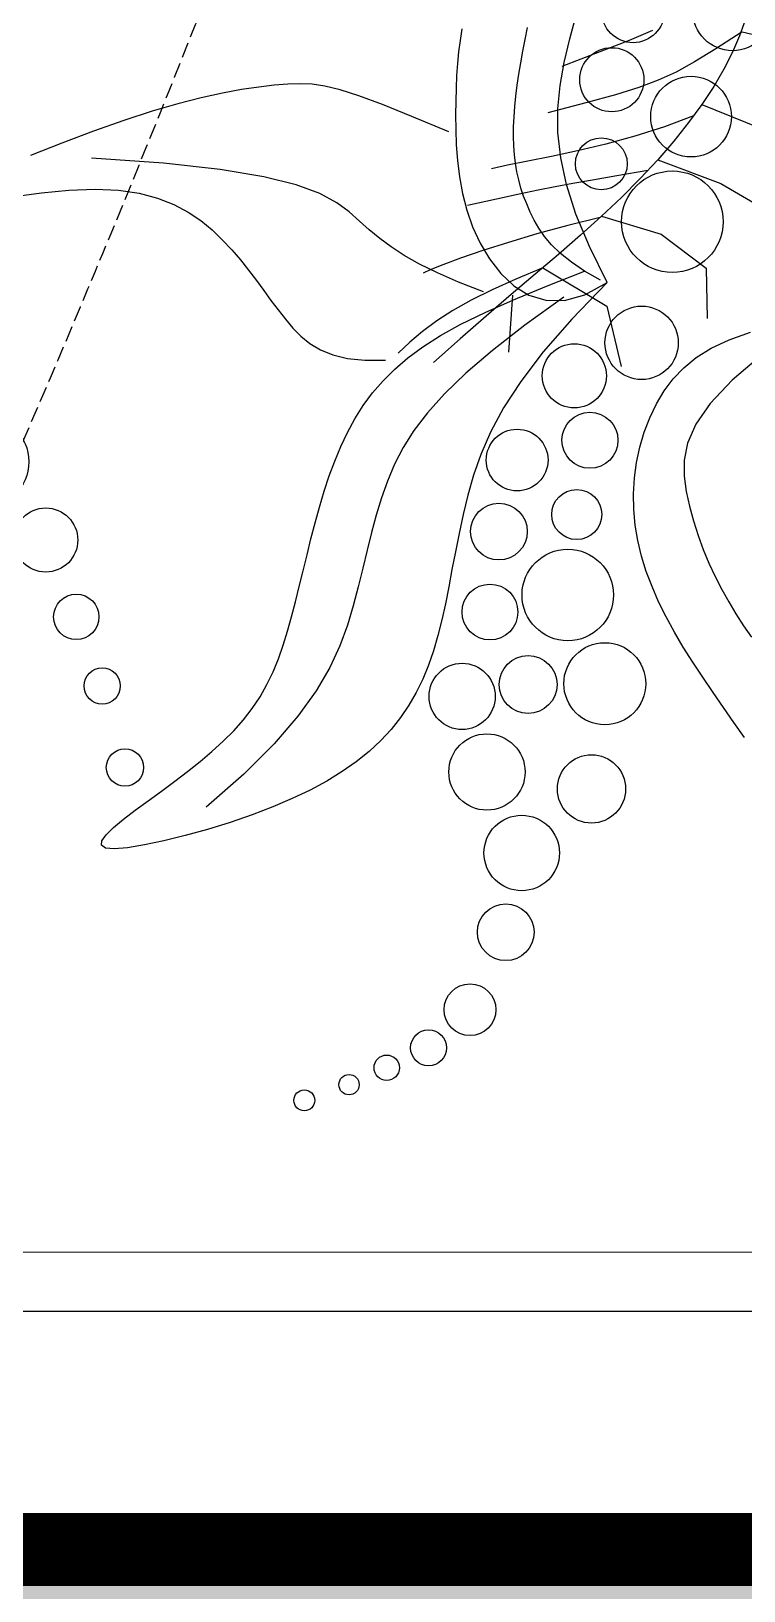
# Model space of a CAD drawing. Header units: millimetres. Extents: x -1030105 to 906887, y -616134 to 1220667.
# Drawn here: x -86821 to -86251, y 504372 to 505617 of the extents above; entities that cross this region are included whole.
import ezdxf
from ezdxf.enums import TextEntityAlignment as Align

# ---------------------------------------------------------------- set-up
doc = ezdxf.new("R2010")
doc.units = ezdxf.units.MM
doc.header["$MEASUREMENT"] = 0
for name, pattern in [('CENTER', [2, 1.25, -0.25, 0.25, -0.25]), ('DASH', [0.35, 0.25, -0.1]), ('DASHED', [0.75, 0.5, -0.25])]:
    doc.linetypes.add(name, pattern=pattern)
doc.layers.add('A-Furniture', color=143, linetype='Continuous')
doc.layers.add('A-Tree', color=98, linetype='Continuous')
doc.layers.add('A-Wall', color=6, linetype='Continuous', lineweight=9)
doc.styles.add('Arial_Bold', font='arialbd.ttf')

# ---------------------------------------------------------------- blocks, each defined once
blk = doc.blocks.new('FUR')
at = {"layer": 'A-Furniture', "color": 8, "linetype": 'DASH', "lineweight": 9, "ltscale": 1000, "const_width": 50}
blk.add_lwpolyline([(-33574.1, 38198), (0, 38211.9), (0, 0), (-7049.1, 0, -0.301139), (-23981.7, -18888.1), (-49064.4, -18888.1, -0.06125), (-52473.9, -15923.1), (-52473.9, -15923.1, -0.127608), (-56769, -7888.2), (-57047.1, -6235.4, -0.192422), (-53256, 9916.9), (-55726.5, 11649.1, -0.09221), (-52805.8, 17542.9, -0.095793), (-54512, 23938, -0.107717), (-53958, 28268.7, -0.228584), (-47025.8, 33492.2, 0.204549), (-42688.6, 36230.6, 0.131171), (-42047.5, 38025.4, -0.30354), (-39524.7, 41042.6, -0.327343)], format="xyb", close=True, dxfattribs=at)
at = {"layer": 'A-Furniture', "color": 8, "linetype": 'DASH', "ltscale": 50}
blk.add_open_spline([(-42688, -19137), (-41285.1, -16590.7), (-40890, -13356), (-44692.5, -11594.7), (-47704.7, -12434), (-50055.2, -13846.7), (-51582.6, -14985.6), (-52347.2, -15312), (-52578.2, -15392.8)], degree=3, knots=[0, 0, 0, 0, 6281.430987, 9216.361979, 12501.805308, 15762.232572, 17490.630724, 18208.392501, 18208.392501, 18208.392501, 18208.392501], dxfattribs=at)
blk = doc.blocks.new('CAY8')
at = {"color": 0, "linetype": 'ByBlock'}
for p, q in [((-264.54, -62.65), (-237.25, -37.75)), ((-268.71, -57.98), (-263.7, -64.84)), ((-264.54, -62.65), (-265.19, -78.6)), ((-263.7, -64.84), (-258.92, -72.51)), ((-258.92, -72.51), (-254.38, -81.03)), ((-265.19, -78.6), (-265.94, -91.29)), ((-254.38, -81.03), (-250.07, -90.37)), ((-246.03, -100.5), (-219.43, -83.31)), ((-265.94, -91.29), (-267.04, -101.92)), ((-250.07, -90.37), (-246.03, -100.5)), ((-291.21, -99.71), (-293.87, -112.23)), ((-267.04, -101.92), (-268.77, -111.73)), ((-246.03, -100.5), (-242.28, -111.35)), ((-207.41, -115.66), (-186.46, -105.83)), ((-243.67, -107.32), (-247.54, -122.68)), ((-293.87, -112.23), (-297.59, -127.93)), ((-268.77, -111.73), (-271.38, -121.94)), ((-242.28, -111.35), (-238.83, -122.88)), ((-235.71, -135.05), (-207.41, -115.66)), ((-271.38, -121.94), (-275.16, -133.79)), ((-247.54, -122.68), (-252.21, -137.74)), ((-238.83, -122.88), (-235.71, -135.05)), ((-311.81, -136.68), (-319.86, -127.05)), ((-297.59, -127.93), (-302.53, -148.07)), ((-303.58, -145.78), (-311.81, -136.68)), ((-275.16, -133.79), (-280.35, -148.49)), ((-252.21, -137.74), (-257.39, -152.24)), ((-235.71, -135.05), (-232.94, -147.8)), ((-295.1, -154.2), (-303.58, -145.78)), ((-234.12, -142.37), (-240.93, -156.82)), ((-203.62, -155.2), (-176.32, -146.33)), ((-176.32, -146.33), (-155.08, -160.58)), ((-139.84, -157.59), (-136.82, -146.42)), ((-324.52, -155.54), (-328.79, -151.02)), ((-280.35, -148.49), (-287.24, -167.27)), ((-232.94, -147.8), (-230.53, -161.1)), ((-124.05, -147.43), (-122.05, -168.01)), ((-286.07, -161.88), (-295.1, -154.2)), ((-257.39, -152.24), (-262.76, -165.9)), ((-228.49, -174.89), (-203.62, -155.2)), ((-320.27, -159.91), (-324.52, -155.54)), ((-316.04, -164.13), (-320.27, -159.91)), ((-240.93, -156.82), (-246.25, -168.19)), ((-141.51, -167.56), (-139.84, -157.59)), ((-311.84, -168.19), (-316.04, -164.13)), ((-276.1, -168.81), (-286.07, -161.88)), ((-230.53, -161.1), (-228.49, -174.89)), ((-307.68, -172.08), (-311.84, -168.19)), ((-264.82, -174.98), (-276.1, -168.81)), ((-262.76, -165.9), (-268.04, -178.49)), ((-246.25, -168.19), (-250.54, -177.48)), ((-141.96, -176.54), (-141.51, -167.56)), ((-122.05, -168.01), (-118.71, -184.01)), ((-303.55, -175.78), (-307.68, -172.08)), ((-299.46, -179.29), (-303.55, -175.78)), ((-251.87, -180.39), (-264.82, -174.98)), ((-250.54, -177.48), (-254.24, -185.69)), ((-228.36, -175.91), (-234.48, -191.7)), ((-228.49, -174.89), (-226.72, -189.2)), ((-141.32, -184.72), (-141.96, -176.54)), ((-347.33, -178.79), (-343.05, -182.89)), ((-295.4, -182.59), (-299.46, -179.29)), ((-268.04, -178.49), (-272.92, -189.72)), ((-236.87, -185), (-251.87, -180.39)), ((-343.05, -182.89), (-338.67, -186.86)), ((-291.38, -185.66), (-295.4, -182.59)), ((-287.39, -188.5), (-291.38, -185.66)), ((-254.24, -185.69), (-257.78, -193.83)), ((-219.44, -188.82), (-236.87, -185)), ((-139.72, -192.33), (-141.32, -184.72)), ((-118.71, -184.01), (-114.23, -196.11)), ((-338.67, -186.86), (-334.12, -190.74)), ((-334.12, -190.74), (-329.35, -194.59)), ((-283.44, -191.09), (-287.39, -188.5)), ((-272.92, -189.72), (-277.1, -199.34)), ((-226.72, -189.2), (-225.14, -204.06)), ((-199.22, -191.82), (-219.44, -188.82)), ((-329.35, -194.59), (-324.32, -198.45)), ((-279.52, -193.41), (-283.44, -191.09)), ((-275.61, -195.49), (-279.52, -193.41)), ((-271.69, -197.34), (-275.61, -195.49)), ((-257.78, -193.83), (-261.61, -202.9)), ((-234.48, -191.7), (-239.93, -207.02)), ((-202.14, -193.89), (-210.53, -197.95)), ((-200.5, -204.77), (-199.22, -191.82)), ((-199.22, -191.82), (-194.2, -217.26)), ((-137.29, -199.55), (-139.72, -192.33)), ((-324.32, -198.45), (-318.97, -202.38)), ((-277.1, -199.34), (-280.29, -207.09)), ((-267.73, -198.96), (-271.69, -197.34)), ((-263.71, -200.38), (-267.73, -198.96)), ((-224.12, -214.49), (-189.42, -198.92)), ((-210.53, -197.95), (-218.08, -200.92)), ((-215.39, -218.27), (-210.53, -197.95)), ((-189.42, -198.92), (-159.99, -210.5)), ((-134.14, -206.56), (-137.29, -199.55)), ((-114.23, -196.11), (-108.81, -205.01)), ((-318.97, -202.38), (-313.25, -206.43)), ((-261.61, -202.9), (-266.18, -213.89)), ((-259.6, -201.6), (-263.71, -200.38)), ((-255.38, -202.65), (-259.6, -201.6)), ((-251.03, -203.54), (-255.38, -202.65)), ((-246.51, -204.25), (-251.03, -203.54)), ((-241.73, -204.68), (-246.51, -204.25)), ((-231.01, -204.16), (-236.6, -204.69)), ((-224.87, -202.94), (-231.01, -204.16)), ((-225.14, -204.06), (-223.62, -219.5)), ((-218.08, -200.92), (-224.87, -202.94)), ((-313.25, -206.43), (-307.12, -210.62)), ((-239.93, -207.02), (-244.69, -221.44)), ((-236.6, -204.69), (-241.73, -204.68)), ((-204.11, -214.98), (-200.5, -204.77)), ((-130.34, -213.35), (-134.14, -206.56)), ((-108.81, -205.01), (-102.66, -211.43)), ((-307.12, -210.62), (-300.56, -214.84)), ((-102.66, -211.43), (-95.98, -216.04)), ((-308.13, -214.23), (-325.34, -225.1)), ((-300.56, -214.84), (-293.6, -218.96)), ((-266.18, -213.89), (-271.93, -227.82)), ((-224.12, -214.49), (-227.24, -229.03)), ((-209.63, -222.71), (-204.11, -214.98)), ((-205.62, -214.23), (-205.26, -238.68)), ((-194.2, -217.26), (-188.78, -238.71)), ((-125.95, -219.86), (-130.34, -213.35)), ((-95.98, -216.04), (-88.97, -219.56)), ((-293.6, -218.96), (-286.22, -222.86)), ((-244.69, -221.44), (-248.7, -234.57)), ((-223.62, -219.5), (-222.08, -235.55)), ((-219.26, -236.02), (-215.39, -218.27)), ((-121, -226.06), (-125.95, -219.86)), ((-88.97, -219.56), (-81.8, -222.57)), ((-325.34, -225.1), (-338.91, -233.97)), ((-286.22, -222.86), (-278.42, -226.38)), ((-278.42, -226.38), (-270.22, -229.41)), ((-216.7, -228.23), (-209.63, -222.71)), ((-115.55, -231.9), (-121, -226.06)), ((-81.8, -222.57), (-74.54, -225.19)), ((-74.54, -225.19), (-67.21, -227.45)), ((-270.22, -229.41), (-261.62, -231.81)), ((-227.24, -229.03), (-229.61, -242.08)), ((-224.92, -231.8), (-216.7, -228.23)), ((-67.21, -227.45), (-59.84, -229.37)), ((-59.84, -229.37), (-52.45, -230.96)), ((-52.45, -230.96), (-45.08, -232.24)), ((-338.91, -233.97), (-349.38, -241.24)), ((-261.62, -231.81), (-252.61, -233.43)), ((-252.61, -233.43), (-243.26, -234.14)), ((-248.7, -234.57), (-251.92, -246)), ((-243.26, -234.14), (-233.9, -233.68)), ((-233.9, -233.68), (-224.92, -231.8)), ((-221.46, -235), (-198.9, -253.35)), ((-109.66, -237.33), (-115.55, -231.9)), ((-45.08, -232.24), (-37.76, -233.24)), ((-37.76, -233.24), (-30.51, -233.97)), ((-30.51, -233.97), (-23.34, -234.45)), ((-23.34, -234.45), (-16.25, -234.71)), ((-16.25, -234.71), (-9.19, -234.78)), ((-222.2, -251.51), (-219.26, -236.02)), ((-222.08, -235.55), (-220.39, -252.23)), ((-205.26, -238.68), (-204.18, -259.53)), ((-188.78, -238.71), (-183.01, -256.67)), ((-103.36, -242.3), (-109.66, -237.33)), ((-349.38, -241.24), (-357.32, -247.31)), ((-229.61, -242.08), (-231.29, -253.82)), ((-96.71, -246.77), (-103.36, -242.3)), ((-357.32, -247.31), (-363.28, -252.57)), ((-251.92, -246), (-254.33, -255.32)), ((-231.25, -246.24), (-242.55, -253.85)), ((-89.75, -250.7), (-96.71, -246.77)), ((-363.28, -252.57), (-367.82, -257.44)), ((-224.26, -265.05), (-222.2, -251.51)), ((-220.39, -252.23), (-218.46, -269.58)), ((-82.51, -254.12), (-89.75, -250.7)), ((-367.82, -257.44), (-371.5, -262.31)), ((-254.33, -255.32), (-255.88, -262.12)), ((-242.55, -253.85), (-252.55, -260.01)), ((-231.29, -253.82), (-232.29, -264.45)), ((-183.01, -256.67), (-176.96, -271.65)), ((-74.99, -257.04), (-82.51, -254.12)), ((-67.21, -259.51), (-74.99, -257.04)), ((-252.55, -260.01), (-261.46, -264.91)), ((-255.88, -262.12), (-256.53, -265.99)), ((-204.18, -259.53), (-202.43, -277.21)), ((-59.18, -261.55), (-67.21, -259.51)), ((-50.91, -263.2), (-59.18, -261.55)), ((-371.5, -262.31), (-374.87, -267.58)), ((-261.46, -264.91), (-269.49, -268.75)), ((-232.29, -264.45), (-232.67, -274.17)), ((-225.5, -276.93), (-224.26, -265.05)), ((-42.42, -264.49), (-50.91, -263.2)), ((-33.71, -265.45), (-42.42, -264.49)), ((-24.81, -266.11), (-33.71, -265.45)), ((-15.74, -266.52), (-24.81, -266.11)), ((-6.55, -266.75), (-15.74, -266.52)), ((-374.87, -267.58), (-378.39, -273.6)), ((-269.49, -268.75), (-276.85, -271.73)), ((-218.46, -269.58), (-216.18, -287.63)), ((2.73, -266.85), (-6.55, -266.75)), ((12.06, -266.87), (2.73, -266.85)), ((21.4, -266.87), (12.06, -266.87)), ((30.72, -266.91), (21.4, -266.87)), ((-378.39, -273.6), (-382.14, -280.52)), ((-283.73, -274.04), (-290.36, -275.88)), ((-276.85, -271.73), (-283.73, -274.04)), ((-232.67, -274.17), (-232.45, -283.15)), ((-176.96, -271.65), (-170.67, -284.15)), ((-303.69, -279.08), (-311.16, -281.62)), ((-296.92, -277.45), (-303.69, -279.08)), ((-290.36, -275.88), (-296.92, -277.45)), ((-225.97, -287.46), (-225.5, -276.93)), ((-202.43, -277.21), (-200.05, -292.16)), ((-382.14, -280.52), (-386.07, -288.44)), ((-311.16, -281.62), (-319.87, -286.05)), ((-232.45, -283.15), (-231.68, -291.6)), ((-170.67, -284.15), (-164.19, -294.68)), ((-386.07, -288.44), (-390.15, -297.46)), ((-319.87, -286.05), (-330.36, -293.36)), ((-225.74, -296.96), (-225.97, -287.46)), ((-231.68, -291.6), (-230.39, -299.7)), ((-200.05, -292.16), (-197.09, -304.82)), ((-390.15, -297.46), (-394.37, -307.68)), ((-330.36, -293.36), (-343.17, -304.53)), ((-224.84, -305.73), (-225.74, -296.96)), ((-164.19, -294.68), (-157.59, -303.75)), ((-343.17, -304.53), (-358.86, -320.56)), ((-223.35, -314.03), (-224.84, -305.73)), ((-197.09, -304.82), (-193.57, -315.63)), ((-157.59, -303.75), (-150.9, -311.87)), ((-394.37, -307.68), (-398.67, -319.2)), ((-237.19, -315.66), (-231.25, -307.06)), ((-221.29, -321.95), (-223.35, -314.03)), ((-150.9, -311.87), (-144.19, -319.45)), ((-398.67, -319.2), (-403.04, -332.12)), ((-243.01, -322.39), (-237.19, -315.66)), ((-193.57, -315.63), (-189.55, -325.03)), ((-144.19, -319.45), (-137.51, -326.65)), ((-358.86, -320.56), (-377.97, -342.41)), ((-248.75, -327.49), (-243.01, -322.39)), ((-218.71, -329.54), (-221.29, -321.95)), ((-254.44, -331.21), (-248.75, -327.49)), ((-189.55, -325.03), (-185.07, -333.47)), ((-137.51, -326.65), (-130.9, -333.53)), ((-403.04, -332.12), (-407.44, -346.55)), ((-260.12, -333.77), (-254.44, -331.21)), ((-215.64, -336.84), (-218.71, -329.54)), ((-302.09, -337.74), (-295.73, -337.58)), ((-295.73, -337.58), (-289.5, -337.44)), ((-289.5, -337.44), (-283.4, -337.25)), ((-283.4, -337.25), (-277.43, -336.94)), ((-277.43, -336.94), (-271.58, -336.4)), ((-271.58, -336.4), (-265.83, -335.42)), ((-265.83, -335.42), (-260.12, -333.77)), ((-212.11, -343.91), (-215.64, -336.84)), ((-185.07, -333.47), (-180.16, -341.33)), ((-130.9, -333.53), (-124.44, -340.14)), ((-343.23, -343.59), (-336.03, -341.57)), ((-336.03, -341.57), (-328.96, -340.14)), ((-328.96, -340.14), (-322.02, -339.13)), ((-322.02, -339.13), (-315.24, -338.44)), ((-315.24, -338.44), (-308.59, -338)), ((-308.59, -338), (-302.09, -337.74)), ((-180.16, -341.33), (-174.88, -348.79)), ((-124.44, -340.14), (-118.16, -346.56)), ((-407.44, -346.55), (-411.81, -362.42)), ((-377.97, -342.41), (-401.03, -371.09)), ((-357.85, -350.15), (-350.51, -346.39)), ((-350.51, -346.39), (-343.23, -343.59)), ((-208.18, -350.78), (-212.11, -343.91)), ((-118.16, -346.56), (-112.12, -352.83)), ((-365.22, -355.06), (-357.85, -350.15)), ((-203.87, -357.52), (-208.18, -350.78)), ((-174.88, -348.79), (-169.26, -355.97)), ((-372.58, -361.3), (-365.22, -355.06)), ((-112.12, -352.83), (-106.38, -359.03)), ((-199.22, -364.15), (-203.87, -357.52)), ((-169.26, -355.97), (-163.38, -362.99)), ((-106.38, -359.03), (-100.98, -365.22)), ((-411.81, -362.42), (-416.01, -379.07)), ((-379.9, -369.07), (-372.58, -361.3)), ((-194.27, -370.73), (-199.22, -364.15)), ((-163.38, -362.99), (-157.27, -369.96)), ((-100.98, -365.22), (-95.98, -371.45)), ((-387.15, -378.56), (-379.9, -369.07)), ((-189.09, -377.25), (-194.27, -370.73)), ((-157.27, -369.96), (-150.98, -377.03)), ((-95.98, -371.45), (-91.39, -377.77)), ((-183.73, -383.71), (-189.09, -377.25)), ((-150.98, -377.03), (-144.57, -384.3)), ((-416.01, -379.07), (-419.86, -395.68)), ((-394.28, -389.77), (-387.15, -378.56)), ((-91.39, -377.77), (-87.25, -384.22)), ((-178.26, -390.1), (-183.73, -383.71)), ((-144.57, -384.3), (-138.09, -391.9)), ((-87.25, -384.22), (-83.56, -390.83)), ((-401.15, -402.03), (-394.28, -389.77)), ((-172.74, -396.41), (-178.26, -390.1)), ((-83.56, -390.83), (-80.35, -397.64)), ((-138.09, -391.9), (-131.59, -400.01)), ((-167.23, -402.64), (-172.74, -396.41)), ((-80.35, -397.64), (-77.63, -404.69)), ((-407.59, -414.47), (-401.15, -402.03)), ((-161.8, -408.79), (-167.23, -402.64)), ((-131.59, -400.01), (-125.2, -409.08)), ((-156.51, -414.84), (-161.8, -408.79)), ((-77.63, -404.69), (-75.42, -412.01)), ((-125.2, -409.08), (-119.06, -419.61)), ((-75.42, -412.01), (-73.75, -419.64)), ((-151.41, -420.8), (-156.51, -414.84)), ((-146.54, -426.71), (-151.41, -420.8)), ((-119.06, -419.61), (-113.29, -432.11)), ((-73.75, -419.64), (-72.62, -427.62)), ((-141.96, -432.62), (-146.54, -426.71)), ((-72.62, -427.62), (-72.05, -435.97)), ((-137.69, -438.58), (-141.96, -432.62)), ((-113.29, -432.11), (-108.04, -447.09)), ((-133.76, -444.64), (-137.69, -438.58)), ((-72.05, -435.97), (-72.02, -444.71)), ((-130.23, -450.85), (-133.76, -444.64)), ((-108.04, -447.09), (-103.44, -465.05)), ((-72.02, -444.71), (-72.55, -453.86)), ((-127.12, -457.26), (-130.23, -450.85)), ((-124.47, -463.93), (-127.12, -457.26)), ((-72.55, -453.86), (-73.63, -463.42)), ((-122.31, -470.87), (-124.47, -463.93)), ((-103.44, -465.05), (-99.61, -486.5)), ((-73.63, -463.42), (-75.25, -473.44)), ((-120.59, -478.1), (-122.31, -470.87)), ((-75.25, -473.44), (-77.43, -483.91)), ((-119.26, -485.57), (-120.59, -478.1)), ((-77.43, -483.91), (-80.16, -494.87)), ((-118.26, -493.27), (-119.26, -485.57)), ((-99.61, -486.5), (-96.71, -511.95)), ((-117.54, -501.17), (-118.26, -493.27)), ((-80.16, -494.87), (-83.41, -506.26)), ((-117.04, -509.24), (-117.54, -501.17)), ((-83.41, -506.26), (-87.07, -517.74)), ((-116.7, -517.47), (-117.04, -509.24)), ((-116.46, -525.82), (-116.7, -517.47)), ((-87.07, -517.74), (-90.97, -528.91)), ((-116.27, -534.21), (-116.46, -525.82)), ((-90.97, -528.91), (-94.97, -539.36)), ((-116.05, -542.35), (-116.27, -534.21)), ((-94.97, -539.36), (-98.93, -548.68)), ((-115.69, -549.87), (-116.05, -542.35)), ((-115.13, -556.43), (-115.69, -549.87)), ((-98.93, -548.68), (-102.68, -556.47)), ((-114.26, -561.66), (-115.13, -556.43)), ((-102.68, -556.47), (-106.09, -562.32)), ((-113.01, -565.21), (-114.26, -561.66)), ((-106.09, -562.32), (-108.99, -565.83)), ((-111.28, -566.72), (-113.01, -565.21)), ((-108.99, -565.83), (-111.28, -566.72))]:
    blk.add_line(p, q, dxfattribs=at)
for centre, radius in [((-276.1, -60.56), 20.25), ((-304.93, -102.18), 16.01), ((-244.07, -108.58), 20.51), ((-282.51, -130.99), 16.32), ((-205.62, -147), 25.83), ((-250.47, -159.8), 13.2), ((-163.98, -195.02), 18.67), ((-169.77, -232.71), 16.32), ((-138.32, -244.93), 14.26), ((-111.18, -272.05), 12.72), ((-151.24, -281.09), 15.71), ((-80.17, -299.16), 23.28), ((-32.36, -309.5), 20.86), ((-126.69, -309.5), 14.44), ((-95.68, -336.61), 14.2), ((-54.33, -341.78), 14.72), ((7.7, -345.65), 17.38), ((-68.54, -372.77), 16.84), ((-29.77, -384.39), 19.41), ((14.16, -393.43), 19.2), ((42.59, -423.13), 14.44), ((64.56, -460.58), 13.17), ((68.43, -488.99), 9.13), ((64.56, -512.24), 6.46), ((60.68, -532.9), 5.17), ((54.22, -556.14), 5.32)]:
    blk.add_circle(centre, radius, dxfattribs=at)
blk = doc.blocks.new('CÂY')
at = {"layer": 'A-Tree', "color": 8, "ltscale": 10}
for p, xscale, yscale, zscale, rotation in [((1511.3, -2826.7), 2.803183510899544, 2.803183510899544, 2.803183510899544, 31.14823041759436), ((3258.8, -3779.4), 1.569782766103744, 1.569782766103744, 1.569782766103744, 304.8525753771948)]:
    blk.add_blockref('CAY8', p, dxfattribs=dict(at, xscale=xscale, yscale=yscale, zscale=zscale, rotation=rotation))
blk = doc.blocks.new('BỐ TRÍ LAY OUT')
at = {"layer": 'A-Furniture', "color": 3}
for name, p in [('CÂY', (4286.8, 4469.3)), ('FUR', (48783.7, 18654.7))]:
    blk.add_blockref(name, p, dxfattribs=at)
blk = doc.blocks.new('*U1486')
at = {"color": 8, "linetype": 'CENTER', "ltscale": 500}
blk.add_line((-6392.643, 7811.8176), (-6055.4829, 7811.8176), dxfattribs=at)
at = {"style": 'Arial_Bold'}
blk.add_attdef('TRUC', text='', height=2.5, dxfattribs=at).set_placement((-6401.9478, 7811.8176), align=Align.MIDDLE_CENTER)
blk = doc.blocks.new('TRỤC')
at = {"color": 0, "xscale": 199.9999999999901, "yscale": 199.9999999999901, "zscale": 199.9999999999901}
blk.add_blockref('*U1486', (1270336.3, -1562363.5), dxfattribs=at)
blk = doc.blocks.new('TƯỜNG KIẾN TRÚC')
at = {"color": 0}
blk.add_lwpolyline([(-13294, -50511.8, -0.139714), (-24013.9, -56850), (-48987.6, -56850, -0.061383), (-52398.1, -53852.1), (-52584.9, -54018.3, 0.062414), (-49064.4, -57100), (-23981.7, -57100, 0.301139), (-7049.1, -38211.9), (-6893.2, -38213.8), (-6893.2, -37813.8), (-7246.3, -37813.8, -0.156409), (-13157, -50366.1)], format="xyb", close=True, dxfattribs=at)
blk = doc.blocks.new('KIẾN TRÚC')
h = blk.add_hatch(color=9)
h.dxf.hatch_style = 1
edge = h.paths.add_edge_path(flags=16)
edge.add_line((62282, 27412), (55232.8, 27412))
edge.add_arc((32545.5, 30716.7), 22926.7, 284.53695, 351.71258, ccw=False)
edge.add_line((38300.2, 8523.9), (13217.5, 8523.9))
edge.add_arc((23753.1, 24110.8), 18813.6, 227.76772, 235.9443, ccw=False)
edge.add_arc((7788.8, 12733.4), 4187, 236.059, 322.4361, ccw=False)
edge.add_arc((13873.6, 18503.3), 12505.3, 190.83274, 227.66057, ccw=False)
edge.add_arc((25477.5, 20792.2), 24332.7, 180.68322, 190.99113, ccw=False)
edge.add_arc((3282.9, 20557.2), 2137.1, 101.0808, 181.4794, ccw=False)
edge.add_line((2872.2, 22654.5), (4986.1, 23013.1))
edge.add_arc((28039.7, 24288.4), 23088.9, 153.20143, 183.1663, ccw=False)
edge.add_arc((10232.3, 40544.6), 6483.1, 182.84011, 244.39627, ccw=False)
edge.add_arc((-6425, 39970.9), 10185.3, 1.42081, 26.70696)
edge.add_arc((10590.6, 49414.3), 9292.7, 144.71332, 211.57549, ccw=False)
edge.add_arc((-12326.2, 64090.2), 17935.6, 328.73754, 356.18995)
edge.add_arc((16735.3, 62308.6), 11181, 84.12439, 176.97619, ccw=False)
edge.add_arc((20709, 99752.5), 26473.2, 263.86537, 288.48696)
edge.add_arc((35667.4, 54479.7), 21207.1, 73.35107, 108.03024, ccw=False)
edge.add_arc((44765.5, 84516.2), 10177.4, 252.72587, 285.71301)
edge.add_arc((49659, 68416), 6655.6, 49.49954, 108.73112, ccw=False)
edge.add_arc((48035, 66009.8), 9545.5, -2.32883, 51.46764, ccw=False)
edge.add_line((57572.7, 65622), (49483.5, 65623.9))
edge.add_line((49483.5, 65623.9), (62282, 65623.9))
edge.add_line((62282, 65623.9), (62282, 27412))
h.paths.add_polyline_path([(0, 77895.5), (64428.5, 77895.5), (64428.5, -0.6), (-1.8, 0.6)])
at = {"color": 3}
blk.add_blockref('TRỤC', (5188.8, 8718.3), dxfattribs=at)
at = {"layer": 'A-Wall'}
blk.add_blockref('TƯỜNG KIẾN TRÚC', (62285.8, 65615.6), dxfattribs=at)

msp = doc.modelspace()

# ---------------------------------------------------------------- linework, layer by layer
at = {"color": 1, "linetype": 'DASHED', "ltscale": 1000, "const_width": 50}
msp.add_lwpolyline([(-95670.364, 506057.713, -0.19761791), (-98776.491, 504407.853, -0.19338508), (-101327.467, 505136.268, -0.16208929), (-105187.325, 512029.486, -0.0450071), (-105631.937, 516378.538, -0.3659413), (-103906.296, 518530.956), (-101743.903, 518897.849, -0.13573939), (-99338.882, 530570.34, -0.27501789), (-103021.373, 536099.914, 0.1107815), (-104104.837, 540424.903, -0.30031009), (-103773.282, 550658.847, 0.12035997), (-101208.65, 558774.911, -0.42886811), (-88898.579, 569307.403, 0.10784716), (-77675.159, 570521.933, -0.15248199), (-65035.161, 570674.305, 0.14493581), (-59256.799, 570595.58, -0.2643588), (-52796.995, 569353.41, -0.2237263), (-49205.795, 561498.47), (-44496.55, 561500.412), (-44496.55, 523288.529), (-51545.676, 523288.529, -0.30113937), (-68478.283, 504400.412), (-93560.982, 504400.412, -0.03627546), (-95670.364, 506057.713)], format="xyb", dxfattribs=at)
msp.add_lwpolyline([(-78070.666, 561486.566), (-44496.55, 561500.412), (-44496.55, 523288.529), (-51545.676, 523288.529, -0.30113937), (-68478.283, 504400.412), (-93560.982, 504400.412, -0.06124952), (-96970.494, 507365.397), (-95985.651, 508253.635, -0.17890946), (-99393.282, 517053.103), (-101543.616, 517053.103, -0.19242185), (-97752.581, 533205.454), (-100223.075, 534937.652, -0.09220963), (-97302.392, 540831.467, -0.09579334), (-99008.59, 547226.545, -0.10771694), (-98454.523, 551557.212, -0.22858398), (-91522.399, 556780.696, 0.20454906), (-87185.16, 559519.141, 0.13117088), (-86544.06, 561313.973, -0.30353982), (-84021.212, 564331.088, -0.32734256)], format="xyb", close=True, dxfattribs=at)

# ---------------------------------------------------------------- block references
at = {"color": 3}
for name, p in [('KIẾN TRÚC', (-106778.5, 495876.5)), ('BỐ TRÍ LAY OUT', (-93480.293, 504642.113))]:
    msp.add_blockref(name, p, dxfattribs=at)

doc.saveas('drawing.dxf')
